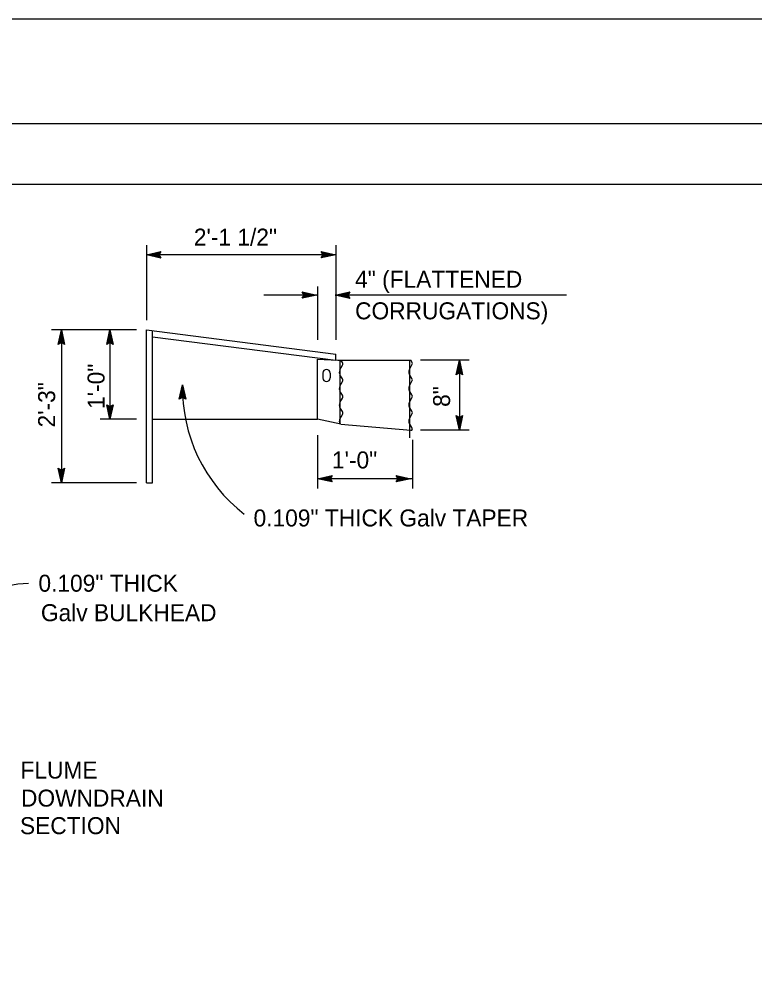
# Model space of a CAD drawing. Extents: x -894 to 866, y -472 to 714.
# Drawn here: x -189.9 to 112.9, y 317 to 713.6 of the extents above; entities that cross this region are included whole.
import ezdxf

# ---------------------------------------------------------------- set-up
doc = ezdxf.new("R2010")
doc.units = 0
for name, color, linetype in [('56 Stage 3 Anno', 7, 'Continuous'), ('57 Undefined', 7, 'Continuous'), ('60 Nongeo Data', 7, 'Continuous'), ('border_PLOTTING-ELEMENTS', 7, 'Continuous'), ('border_rw_22x34_Cut_Lines', 7, 'Continuous'), ('border_SHEET', 7, 'Continuous')]:
    doc.layers.add(name, color=color, linetype=linetype)

msp = doc.modelspace()

# ---------------------------------------------------------------- linework, layer by layer
at = {"layer": '56 Stage 3 Anno'}
for p, q in [((-137.61, 620.53), (-137.61, 589.58)), ((-59.61, 620.53), (-59.61, 581.44)), ((-137.61, 616.53), (-131.61, 617.86)), ((-59.61, 616.53), (-137.61, 616.53)), ((-131.61, 615.19), (-137.61, 616.53)), ((-137.61, 616.53), (-137.61, 616.53)), ((-131.83, 615.54), (-136.23, 616.53)), ((-136.22, 616.53), (-131.85, 617.5)), ((-134.85, 616.52), (-132.03, 617.15)), ((-132.06, 615.9), (-134.85, 616.52)), ((-133.47, 616.52), (-132.26, 616.79)), ((-132.24, 616.25), (-133.47, 616.52)), ((-131.61, 617.86), (-132.41, 616.53)), ((-132.41, 616.53), (-131.61, 615.19)), ((-131.61, 617.86), (-131.61, 617.86)), ((-131.61, 615.19), (-131.61, 615.19)), ((-64.81, 616.53), (-65.61, 617.87)), ((-65.61, 617.87), (-65.61, 617.87)), ((-65.61, 617.87), (-59.61, 616.53)), ((-59.61, 616.53), (-65.61, 615.2)), ((-65.61, 615.2), (-64.81, 616.53)), ((-65.61, 615.2), (-65.61, 615.2)), ((-65.4, 617.51), (-60.99, 616.53)), ((-61, 616.52), (-65.38, 615.55)), ((-62.38, 616.53), (-65.2, 615.9)), ((-65.16, 617.15), (-62.38, 616.53)), ((-64.99, 616.8), (-63.76, 616.53)), ((-63.76, 616.53), (-64.97, 616.26)), ((-59.61, 616.53), (-59.61, 616.53)), ((-67.11, 603.42), (-67.11, 581.44)), ((-67.38, 599.91), (-89.29, 599.91)), ((-72.58, 599.91), (-73.38, 601.25)), ((-73.38, 601.25), (-73.38, 601.25)), ((-73.38, 601.25), (-67.38, 599.91)), ((-67.38, 599.91), (-73.38, 598.58)), ((-73.38, 598.58), (-72.58, 599.91)), ((-73.16, 600.9), (-68.76, 599.91)), ((-68.77, 599.91), (-73.15, 598.94)), ((-70.14, 599.91), (-72.97, 599.29)), ((-72.93, 600.54), (-70.14, 599.91)), ((-72.75, 600.19), (-71.53, 599.92)), ((-71.53, 599.92), (-72.73, 599.65)), ((-67.38, 599.91), (-67.38, 599.91)), ((-59.88, 599.91), (-53.88, 601.24)), ((-53.88, 598.57), (-59.88, 599.91)), ((-59.88, 599.91), (-59.88, 599.91)), ((35.46, 599.91), (-59.88, 599.91)), ((-54.1, 598.93), (-58.5, 599.91)), ((-58.49, 599.92), (-54.12, 600.88)), ((-57.12, 599.91), (-54.29, 600.54)), ((-54.33, 599.29), (-57.12, 599.91)), ((-55.74, 599.91), (-54.53, 600.18)), ((-54.51, 599.63), (-55.74, 599.91)), ((-53.88, 601.24), (-54.68, 599.91)), ((-54.68, 599.91), (-53.88, 598.57)), ((-53.88, 601.24), (-53.88, 601.24)), ((-73.38, 598.58), (-73.38, 598.58)), ((-53.88, 598.57), (-53.88, 598.57)), ((-141.61, 585.58), (-176.61, 585.58)), ((-173.95, 579.58), (-172.61, 585.58)), ((-173.6, 579.79), (-172.61, 584.2)), ((-172.61, 585.58), (-172.61, 522.58)), ((-172.61, 585.58), (-172.61, 585.58)), ((-172.61, 585.58), (-171.28, 579.58)), ((-172.61, 584.19), (-171.64, 579.81)), ((-153.95, 579.58), (-152.61, 585.58)), ((-153.6, 579.79), (-152.61, 584.2)), ((-152.61, 585.58), (-152.61, 548.74)), ((-152.61, 585.58), (-152.61, 585.58)), ((-152.61, 585.58), (-151.28, 579.58)), ((-152.61, 584.19), (-151.64, 579.81)), ((-172.61, 580.38), (-173.95, 579.58)), ((-173.95, 579.58), (-173.95, 579.58)), ((-173.24, 580.03), (-172.62, 582.82)), ((-172.89, 580.2), (-172.62, 581.43)), ((-172.62, 582.82), (-171.99, 579.99)), ((-172.62, 581.43), (-172.35, 580.23)), ((-171.28, 579.58), (-172.61, 580.38)), ((-171.28, 579.58), (-171.28, 579.58)), ((-152.61, 580.38), (-153.95, 579.58)), ((-153.95, 579.58), (-153.95, 579.58)), ((-153.24, 580.03), (-152.62, 582.82)), ((-152.89, 580.2), (-152.62, 581.43)), ((-152.62, 582.82), (-151.99, 579.99)), ((-152.62, 581.43), (-152.35, 580.23)), ((-151.28, 579.58), (-152.61, 580.38)), ((-151.28, 579.58), (-151.28, 579.58)), ((-4.71, 573.06), (-24.71, 573.06)), ((-10.05, 567.06), (-8.71, 573.06)), ((-9.7, 567.27), (-8.71, 571.68)), ((-8.71, 573.06), (-8.71, 544.24)), ((-8.71, 573.06), (-8.71, 573.06)), ((-8.71, 573.06), (-7.38, 567.06)), ((-8.71, 571.67), (-7.74, 567.29)), ((-8.71, 567.86), (-10.05, 567.06)), ((-9.34, 567.51), (-8.71, 570.3)), ((-8.99, 567.68), (-8.72, 568.91)), ((-8.72, 568.91), (-8.45, 567.71)), ((-8.71, 570.3), (-8.09, 567.47)), ((-7.38, 567.06), (-8.71, 567.86)), ((-10.05, 567.06), (-10.05, 567.06)), ((-7.38, 567.06), (-7.38, 567.06)), ((-124.06, 556.98), (-122.72, 562.98)), ((-123.7, 557.2), (-122.72, 561.6)), ((-123.34, 557.43), (-122.72, 560.22)), ((-122.72, 562.98), (-122.72, 562.98)), ((-122.72, 562.98), (-121.39, 556.98)), ((-122.72, 560.22), (-122.09, 557.39)), ((-122.71, 561.59), (-121.75, 557.21)), ((-122.72, 557.78), (-124.06, 556.98)), ((-124.06, 556.98), (-124.06, 556.98)), ((-122.99, 557.61), (-122.72, 558.84)), ((-122.72, 558.84), (-122.45, 557.63)), ((-121.39, 556.98), (-122.72, 557.78)), ((-121.39, 556.98), (-121.39, 556.98)), ((-152.61, 548.74), (-153.94, 554.74)), ((-153.94, 554.74), (-153.94, 554.74)), ((-153.94, 554.74), (-152.61, 553.94)), ((-152.62, 550.13), (-153.58, 554.5)), ((-152.61, 551.5), (-153.24, 554.33)), ((-152.61, 552.88), (-152.88, 554.09)), ((-152.61, 553.94), (-151.27, 554.74)), ((-151.27, 554.74), (-152.61, 548.74)), ((-151.63, 554.52), (-152.61, 550.12)), ((-151.99, 554.29), (-152.61, 551.5)), ((-152.34, 554.11), (-152.61, 552.88)), ((-151.27, 554.74), (-151.27, 554.74)), ((-141.61, 548.74), (-156.61, 548.74)), ((-152.61, 548.74), (-152.61, 548.74)), ((-8.71, 544.24), (-10.04, 550.24)), ((-10.04, 550.24), (-10.04, 550.24)), ((-10.04, 550.24), (-8.71, 549.44)), ((-8.72, 545.63), (-9.68, 550)), ((-8.71, 547), (-9.34, 549.83)), ((-8.71, 548.38), (-8.98, 549.59)), ((-8.71, 549.44), (-7.37, 550.24)), ((-7.37, 550.24), (-8.71, 544.24)), ((-7.73, 550.02), (-8.71, 545.62)), ((-8.09, 549.79), (-8.71, 547)), ((-8.44, 549.61), (-8.71, 548.38)), ((-7.37, 550.24), (-7.37, 550.24)), ((-4.71, 544.24), (-24.71, 544.24)), ((-8.71, 544.24), (-8.71, 544.24)), ((-67.11, 542.24), (-67.11, 520.24)), ((-28.01, 540.24), (-28.01, 520.24)), ((-172.61, 522.58), (-173.94, 528.58)), ((-173.94, 528.58), (-173.94, 528.58)), ((-173.94, 528.58), (-172.61, 527.78)), ((-172.62, 523.97), (-173.58, 528.34)), ((-172.61, 525.34), (-173.24, 528.17)), ((-172.61, 526.72), (-172.88, 527.93)), ((-172.61, 527.78), (-171.27, 528.58)), ((-171.27, 528.58), (-172.61, 522.58)), ((-171.63, 528.36), (-172.61, 523.96)), ((-171.99, 528.13), (-172.61, 525.34)), ((-172.34, 527.95), (-172.61, 526.72)), ((-171.27, 528.58), (-171.27, 528.58)), ((-67.11, 524.24), (-61.11, 525.57)), ((-28.01, 524.24), (-67.11, 524.24)), ((-61.11, 522.9), (-67.11, 524.24)), ((-67.11, 524.24), (-67.11, 524.24)), ((-61.33, 523.25), (-65.73, 524.24)), ((-65.72, 524.24), (-61.35, 525.21)), ((-64.35, 524.24), (-61.53, 524.86)), ((-61.56, 523.61), (-64.35, 524.24)), ((-62.97, 524.23), (-61.76, 524.5)), ((-61.74, 523.96), (-62.97, 524.23)), ((-61.11, 525.57), (-61.91, 524.24)), ((-61.91, 524.24), (-61.11, 522.9)), ((-61.11, 525.57), (-61.11, 525.57)), ((-33.91, 524.24), (-34.71, 525.58)), ((-34.71, 525.58), (-34.71, 525.58)), ((-34.71, 525.58), (-28.71, 524.24)), ((-28.71, 524.24), (-34.71, 522.91)), ((-34.71, 522.91), (-33.91, 524.24)), ((-34.5, 525.22), (-30.09, 524.24)), ((-30.1, 524.23), (-34.48, 523.27)), ((-31.48, 524.24), (-34.3, 523.61)), ((-34.26, 524.86), (-31.48, 524.24)), ((-34.09, 524.52), (-32.86, 524.24)), ((-32.86, 524.24), (-34.07, 523.97)), ((-28.71, 524.24), (-28.71, 524.24)), ((-141.61, 522.58), (-176.61, 522.58)), ((-172.61, 522.58), (-172.61, 522.58)), ((-61.11, 522.9), (-61.11, 522.9)), ((-34.71, 522.91), (-34.71, 522.91))]:
    msp.add_line(p, q, dxfattribs=at)
for centre, radius, start, end in [((-57.32, 561.49), 65.42, 178.694, 232.3652), ((-184.72, 435.72), 45.39, 91.8439, 135.655)]:
    msp.add_arc(centre, radius, start, end, dxfattribs=at)
at = {"layer": '60 Nongeo Data'}
for p, q in [((-137.61, 522.58), (-137.61, 585.58)), ((-137.61, 585.58), (-59.61, 575.58)), ((-135.11, 522.58), (-135.11, 585.26)), ((-135.11, 582.74), (-59.61, 573.06)), ((-59.61, 573.06), (-59.61, 575.58)), ((-67.11, 548.74), (-67.11, 573.44)), ((-67.11, 573.44), (-58.73, 573.06)), ((-58.73, 573.06), (-28.71, 573.06)), ((-57.91, 572.93), (-57.91, 546.82)), ((-56.85, 572.17), (-57.33, 572.93)), ((-29.29, 573.06), (-29.29, 546.96)), ((-29.29, 569.22), (-28.24, 571.13)), ((-29.29, 569.22), (-28.24, 571.13)), ((-28.23, 572.3), (-28.71, 573.06)), ((-28.23, 572.3), (-28.71, 573.06)), ((-28.71, 573.06), (-28.23, 572.3)), ((-64.9, 567.78), (-64.9, 565.78)), ((-61.9, 567.78), (-61.9, 565.78)), ((-57.91, 569.09), (-56.85, 570.99)), ((-28.23, 565.56), (-29.28, 567.2)), ((-28.23, 565.56), (-29.28, 567.2)), ((-57.91, 562.34), (-56.85, 564.25)), ((-56.85, 565.43), (-57.9, 567.07)), ((-29.29, 562.48), (-28.24, 564.38)), ((-29.29, 562.48), (-28.24, 564.38)), ((-56.85, 558.68), (-57.9, 560.32)), ((-29.29, 559.56), (-29.29, 541.07)), ((-28.23, 558.81), (-29.28, 560.45)), ((-28.23, 558.81), (-29.28, 560.45)), ((-57.91, 555.6), (-56.85, 557.5)), ((-29.29, 555.73), (-28.24, 557.63)), ((-29.29, 555.73), (-28.24, 557.63)), ((-56.85, 551.93), (-57.9, 553.57)), ((-28.23, 552.06), (-29.28, 553.7)), ((-28.23, 552.06), (-29.28, 553.7)), ((-135.11, 548.74), (-67.11, 548.74)), ((-57.51, 546.66), (-67.11, 548.74)), ((-57.91, 548.85), (-56.85, 550.75)), ((-29.29, 548.98), (-28.24, 550.88)), ((-29.29, 548.98), (-28.24, 550.88)), ((-57.51, 546.66), (-28.71, 544.24)), ((-28.23, 545.32), (-29.28, 546.96)), ((-28.23, 545.32), (-29.28, 546.96)), ((-137.61, 522.58), (-135.11, 522.58))]:
    msp.add_line(p, q, dxfattribs=at)
for centre, radius, start, end in [((-57.91, 571.58), 1.21, 330.8519, 29.1481), ((-29.29, 571.71), 1.21, 330.8519, 29.1481), ((-29.29, 571.71), 1.21, 330.8519, 29.1481), ((-63.4, 567.78), 1.5, 0, 180), ((-56.19, 568.08), 2, 149.5345, 210.4655), ((-27.57, 568.21), 2, 149.5345, 210.4655), ((-27.57, 568.21), 2, 149.5345, 210.4655), ((-63.4, 565.78), 1.5, 180, 0), ((-57.91, 564.83), 1.21, 330.8519, 29.1481), ((-29.29, 564.97), 1.21, 330.8519, 29.1481), ((-29.29, 564.97), 1.21, 330.8519, 29.1481), ((-56.19, 561.33), 2, 149.5345, 210.4655), ((-27.57, 561.46), 2, 149.5345, 210.4655), ((-27.57, 561.46), 2, 149.5345, 210.4655), ((-56.19, 554.58), 2, 149.5345, 210.4655), ((-57.91, 558.09), 1.21, 330.8519, 29.1481), ((-27.57, 554.72), 2, 149.5345, 210.4655), ((-27.57, 554.72), 2, 149.5345, 210.4655), ((-29.29, 558.22), 1.21, 330.8519, 29.1481), ((-29.29, 558.22), 1.21, 330.8519, 29.1481), ((-57.91, 551.34), 1.21, 330.8519, 29.1481), ((-29.29, 551.47), 1.21, 330.8519, 29.1481), ((-29.29, 551.47), 1.21, 330.8519, 29.1481), ((-56.19, 547.84), 2, 149.5345, 210.4655), ((-27.57, 547.97), 2, 149.5345, 210.4655), ((-27.57, 547.97), 2, 149.5345, 210.4655), ((-27.57, 547.97), 2, 200.6971, 210.4655), ((-28.57, 544.71), 0.498, 253.4306, 347.7542), ((-29.29, 544.72), 1.21, 351.6272, 29.1481), ((-29.29, 544.72), 1.21, 351.6272, 29.1481)]:
    msp.add_arc(centre, radius, start, end, dxfattribs=at)
at = {"layer": 'border_PLOTTING-ELEMENTS'}
for points in [[(-894.04, -472.44), (865.96, -472.44), (865.96, 713.56), (-894.04, 713.56)], [(-864.04, 670.56), (835.96, 670.56), (835.96, -429.44), (-864.04, -429.44)]]:
    msp.add_lwpolyline(points, close=True, dxfattribs=at)
at = {"layer": 'border_rw_22x34_Cut_Lines'}
msp.add_lwpolyline([(-864.04, 670.56), (835.96, 670.56), (835.96, -429.44), (-864.04, -429.44)], close=True, dxfattribs=at)
at = {"layer": 'border_SHEET'}
msp.add_line((-814.04, 645.56), (810.96, 645.56), dxfattribs=at)

# ---------------------------------------------------------------- texts
at = {"layer": '57 Undefined'}
for s, p in [('2\'-1 1/2"', (-118.05, 620.3)), ('4" (FLATTENED', (-51.66, 602.93)), ('CORRUGATIONS)', (-51.66, 589.93)), ('1\'-0"', (-61.18, 528.48)), ('0.109" THICK Galv TAPER', (-93.46, 504.58)), ('0.109" THICK', (-182.04, 477.69)), ('Galv BULKHEAD', (-181.03, 465.55)), ('FLUME', (-189.44, 400.71)), ('DOWNDRAIN', (-189.23, 389.15)), ('SECTION', (-189.65, 377.8))]:
    msp.add_text(s, height=7, dxfattribs=at).set_placement(p)
for s, p in [('1\'-0"', (-154.82, 553.01)), ('2\'-3"', (-175.17, 545.38)), ('8"', (-12.54, 553.84))]:
    msp.add_text(s, height=7, rotation=90, dxfattribs=at).set_placement(p)

doc.saveas('drawing.dxf')
